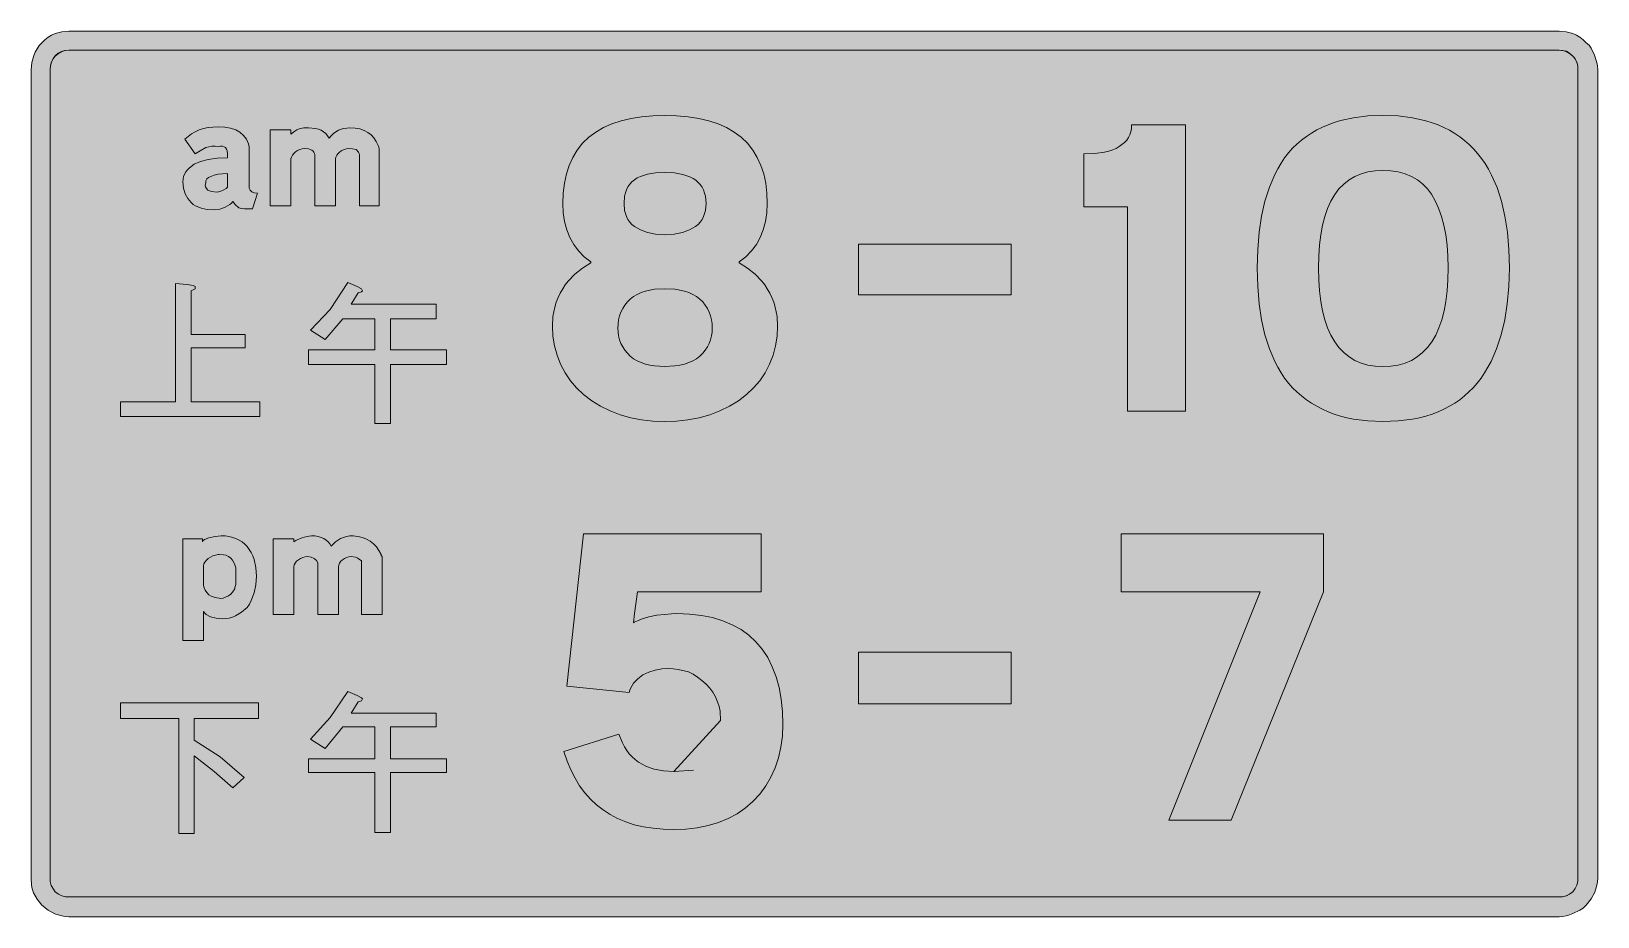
# Model space of a CAD drawing. Header units: metres. Extents: x 58 to 511, y 9 to 265.
import ezdxf

# ---------------------------------------------------------------- set-up
doc = ezdxf.new("R2010")
doc.units = ezdxf.units.M
for name, color, linetype, true_color in [('FILL_BLACK_000000', 7, 'Continuous', 0x000000), ('FILL_WHITE_FFFFFF', 7, 'Continuous', 0xffffff), ('STROKE_BLACK_000000', 7, 'Continuous', 0x000000)]:
    doc.layers.add(name, color=color, linetype=linetype, true_color=true_color)

msp = doc.modelspace()

# ---------------------------------------------------------------- hatches: boundary and pattern name
at = {"layer": 'FILL_BLACK_000000', "true_color": 0x000000}
h = msp.add_hatch(color=7, dxfattribs=at)
h.dxf.hatch_style = 1
h.paths.add_polyline_path([(501.84, 264.65), (503.79, 264.24), (504.86, 263.73), (505.85, 263.11), (506.79, 262.38), (507.69, 261.54), (508.49, 260.81), (509.11, 259.96), (510.09, 257.94), (510.77, 255.84), (510.93, 254.82), (510.99, 253.74), (510.99, 20.04), (510.93, 19.03), (510.77, 18.02), (510.5, 17.02), (510.13, 16.03), (509.09, 14.09), (507.69, 12.24), (506.79, 11.44), (505.85, 10.81), (503.79, 9.84), (502.84, 9.45), (501.84, 9.16), (500.84, 9), (499.89, 8.94), (69.09, 8.94), (68.08, 9), (67.07, 9.16), (66.07, 9.43), (65.08, 9.8), (63.14, 10.84), (61.29, 12.24), (59.98, 14.04), (58.89, 15.84), (58.54, 16.96), (58.36, 18.05), (58.29, 20.04), (58.29, 253.74), (58.46, 255.8), (59, 257.86), (59.42, 258.86), (59.94, 259.81), (60.56, 260.71), (61.29, 261.54), (62.19, 262.38), (63.13, 263.11), (64.12, 263.73), (65.19, 264.24), (67.14, 264.65), (69.09, 264.84), (499.89, 264.84), (501.84, 264.65)])
h.paths.add_polyline_path([(66.98, 259.01), (66.06, 258.51), (65.26, 257.83), (64.61, 256.99), (64.11, 256.02), (63.8, 254.93), (63.69, 253.74), (63.69, 20.04), (63.73, 19.1), (63.99, 17.94), (65.19, 16.14), (66.14, 15.4), (67.14, 14.94), (68.14, 14.71), (69.09, 14.64), (499.89, 14.64), (500.84, 14.71), (501.84, 14.94), (502.84, 15.4), (503.79, 16.14), (504.53, 17.09), (504.99, 18.09), (505.22, 19.09), (505.29, 20.04), (505.29, 253.74), (505.22, 254.86), (504.99, 255.91), (504.53, 256.86), (503.79, 257.64), (502.84, 258.43), (501.84, 258.99), (500.84, 259.33), (499.89, 259.44), (69.09, 259.44), (68, 259.33), (66.98, 259.01)], flags=16)
h = msp.add_hatch(color=7, dxfattribs=at)
h.dxf.hatch_style = 1
h.paths.add_polyline_path([(231.51, 153.16), (228.46, 154.03), (225.56, 155.13), (222.81, 156.47), (220.25, 158.04), (217.89, 159.84), (215.87, 161.75), (214.08, 163.86), (212.54, 166.16), (211.25, 168.61), (210.23, 171.21), (209.49, 173.93), (209.04, 176.75), (208.89, 179.64), (209.06, 182.38), (209.6, 185.15), (210.02, 186.52), (210.54, 187.87), (211.16, 189.18), (211.89, 190.44), (212.62, 191.55), (213.45, 192.62), (215.38, 194.64), (217.59, 196.43), (219.99, 197.94), (219.99, 198.24), (218.09, 199.7), (216.45, 201.37), (215.05, 203.24), (213.92, 205.29), (213.03, 207.51), (212.4, 209.88), (212.02, 212.4), (211.89, 215.04), (212, 218.09), (212.34, 220.95), (212.92, 223.62), (213.73, 226.1), (214.78, 228.4), (216.07, 230.52), (217.6, 232.47), (219.39, 234.24), (221.41, 235.72), (223.66, 237), (226.11, 238.08), (228.77, 238.96), (231.62, 239.65), (234.66, 240.15), (237.89, 240.44), (241.29, 240.54), (244.79, 240.44), (248.09, 240.15), (251.19, 239.65), (254.08, 238.96), (256.76, 238.08), (259.22, 237), (261.47, 235.72), (263.49, 234.24), (265.28, 232.47), (266.81, 230.52), (268.1, 228.4), (269.15, 226.1), (269.96, 223.62), (270.54, 220.95), (270.88, 218.09), (270.99, 215.04), (270.86, 212.4), (270.48, 209.88), (269.85, 207.51), (268.97, 205.29), (267.83, 203.24), (266.43, 201.37), (264.79, 199.7), (262.89, 198.24), (262.89, 197.94), (265.29, 196.43), (267.5, 194.64), (269.43, 192.62), (270.26, 191.55), (270.99, 190.44), (271.72, 189.18), (272.34, 187.87), (272.86, 186.52), (273.28, 185.15), (273.82, 182.38), (273.99, 179.64), (273.84, 176.75), (273.39, 173.93), (272.65, 171.21), (271.63, 168.61), (270.34, 166.16), (268.8, 163.86), (267.01, 161.75), (264.99, 159.84), (262.63, 158.04), (260.06, 156.47), (257.31, 155.13), (254.38, 154.03), (251.29, 153.16), (248.07, 152.54), (244.73, 152.17), (241.29, 152.04), (237.95, 152.17), (234.68, 152.54), (231.51, 153.16)])
h.paths.add_polyline_path([(235.78, 189.73), (234.55, 189.31), (233.4, 188.79), (232.34, 188.17), (231.39, 187.44), (230.55, 186.61), (229.81, 185.71), (229.2, 184.73), (228.69, 183.69), (228.3, 182.59), (228.01, 181.45), (227.85, 180.26), (227.79, 179.04), (227.85, 177.92), (228.01, 176.8), (228.3, 175.71), (228.69, 174.65), (229.2, 173.63), (229.81, 172.67), (230.55, 171.77), (231.39, 170.94), (232.34, 170.21), (233.4, 169.59), (234.55, 169.07), (235.78, 168.65), (237.08, 168.34), (238.44, 168.11), (241.29, 167.94), (244.32, 168.11), (245.73, 168.34), (247.07, 168.65), (248.32, 169.07), (249.47, 169.59), (250.53, 170.21), (251.49, 170.94), (252.33, 171.77), (253.06, 172.67), (253.68, 173.63), (254.19, 174.65), (254.58, 175.71), (254.87, 176.8), (255.03, 177.92), (255.09, 179.04), (255.03, 180.26), (254.87, 181.45), (254.58, 182.59), (254.19, 183.69), (253.68, 184.73), (253.06, 185.71), (252.33, 186.61), (251.49, 187.44), (250.53, 188.17), (249.47, 188.79), (248.32, 189.31), (247.07, 189.73), (245.73, 190.04), (244.32, 190.27), (241.29, 190.44), (238.44, 190.27), (237.08, 190.04), (235.78, 189.73)], flags=16)
h.paths.add_polyline_path([(252.88, 218.1), (252.55, 218.98), (252.14, 219.79), (251.63, 220.52), (251.03, 221.19), (250.33, 221.79), (249.53, 222.32), (248.65, 222.77), (246.58, 223.48), (244.13, 223.9), (241.29, 224.04), (238.71, 223.92), (236.38, 223.55), (234.33, 222.9), (233.42, 222.46), (232.59, 221.94), (231.86, 221.34), (231.24, 220.65), (230.72, 219.89), (230.3, 219.05), (229.99, 218.15), (229.76, 217.17), (229.59, 215.04), (229.76, 213.08), (229.99, 212.16), (230.3, 211.29), (230.72, 210.48), (231.24, 209.72), (231.86, 209.04), (232.59, 208.44), (234.33, 207.43), (236.38, 206.68), (238.71, 206.2), (241.29, 206.04), (244.05, 206.2), (246.47, 206.68), (248.55, 207.43), (250.29, 208.44), (251.02, 209.04), (251.64, 209.72), (252.16, 210.48), (252.58, 211.29), (252.89, 212.16), (253.12, 213.08), (253.29, 215.04), (253.11, 217.15), (252.88, 218.1)], flags=16)
h = msp.add_hatch(color=7, dxfattribs=at)
h.dxf.hatch_style = 1
h.paths.add_polyline_path([(484.88, 186.09), (484.13, 181.42), (483.09, 177.09), (481.77, 173.1), (480.17, 169.44), (478.31, 166.12), (477.28, 164.59), (476.19, 163.14), (475.03, 161.83), (473.8, 160.6), (472.5, 159.44), (471.12, 158.37), (469.68, 157.38), (468.16, 156.46), (466.57, 155.64), (464.9, 154.89), (463.16, 154.23), (461.35, 153.65), (459.46, 153.16), (457.5, 152.76), (453.35, 152.22), (448.89, 152.04), (444.53, 152.22), (440.45, 152.76), (438.51, 153.16), (436.64, 153.65), (434.84, 154.23), (433.1, 154.89), (431.43, 155.64), (429.83, 156.46), (428.3, 157.38), (426.83, 158.37), (425.42, 159.44), (424.08, 160.6), (422.8, 161.83), (421.59, 163.14), (420.5, 164.59), (419.48, 166.12), (418.53, 167.74), (417.65, 169.44), (416.11, 173.1), (414.84, 177.09), (413.86, 181.42), (413.15, 186.09), (412.73, 191.1), (412.59, 196.44), (412.73, 201.78), (413.15, 206.79), (413.86, 211.46), (414.84, 215.79), (416.11, 219.78), (417.65, 223.44), (418.53, 225.14), (419.48, 226.76), (420.5, 228.29), (421.59, 229.74), (422.8, 231.05), (424.08, 232.27), (425.42, 233.41), (426.83, 234.46), (428.3, 235.44), (429.83, 236.32), (431.43, 237.12), (433.1, 237.84), (434.84, 238.47), (436.64, 239.02), (440.45, 239.86), (444.53, 240.37), (448.89, 240.54), (453.31, 240.37), (457.44, 239.85), (461.29, 238.99), (463.11, 238.43), (464.86, 237.78), (466.54, 237.05), (468.15, 236.23), (469.68, 235.33), (471.15, 234.34), (472.54, 233.26), (473.87, 232.1), (475.12, 230.85), (476.3, 229.51), (477.41, 228.09), (478.45, 226.59), (479.42, 224.99), (480.32, 223.31), (481.9, 219.7), (483.19, 215.73), (484.19, 211.43), (484.91, 206.78), (485.35, 201.78), (485.49, 196.44), (485.34, 191.1), (484.88, 186.09)])
h.paths.add_polyline_path([(467.46, 203.02), (467.06, 206), (466.52, 208.78), (465.83, 211.34), (465.01, 213.69), (464.06, 215.83), (462.99, 217.74), (461.78, 219.33), (460.41, 220.72), (458.87, 221.9), (457.18, 222.88), (455.33, 223.64), (453.33, 224.19), (451.18, 224.53), (448.89, 224.64), (446.65, 224.53), (444.56, 224.2), (442.61, 223.66), (440.79, 222.89), (439.13, 221.91), (437.6, 220.7), (436.22, 219.27), (434.98, 217.63), (433.88, 215.76), (432.93, 213.67), (432.13, 211.36), (431.47, 208.82), (430.95, 206.06), (430.58, 203.08), (430.36, 199.87), (430.29, 196.44), (430.36, 193.01), (430.58, 189.79), (430.95, 186.79), (431.47, 184.01), (432.13, 181.46), (432.93, 179.12), (433.88, 177), (434.98, 175.1), (436.22, 173.43), (437.6, 171.97), (439.13, 170.74), (440.79, 169.74), (442.61, 168.95), (444.56, 168.39), (446.65, 168.05), (448.89, 167.94), (451.18, 168.05), (453.32, 168.39), (455.31, 168.95), (457.16, 169.74), (458.86, 170.74), (460.41, 171.97), (461.81, 173.43), (463.06, 175.1), (464.17, 177), (465.13, 179.12), (465.94, 181.46), (466.61, 184.01), (467.13, 186.79), (467.49, 189.79), (467.72, 193.01), (467.79, 196.44), (467.71, 199.83), (467.46, 203.02)], flags=16)
h = msp.add_hatch(color=7, dxfattribs=at)
h.dxf.hatch_style = 1
h.paths.add_polyline_path([(119.9, 213.58), (119.03, 213.67), (118.29, 213.84), (117.16, 214.74), (116.49, 215.64), (116.17, 215.19), (115.69, 214.76), (114.35, 213.99), (112.74, 213.45), (111.09, 213.24), (109.13, 213.36), (107.34, 213.73), (105.77, 214.38), (105.09, 214.82), (104.49, 215.34), (103.48, 216.53), (102.73, 217.89), (102.25, 219.47), (102.09, 221.34), (102.15, 222.11), (102.31, 222.85), (102.58, 223.56), (102.95, 224.23), (103.42, 224.85), (103.99, 225.43), (105.39, 226.44), (107.19, 227.23), (109.4, 227.79), (112.01, 228.13), (114.99, 228.24), (114.99, 229.44), (114.92, 230.34), (114.74, 230.79), (114.39, 231.24), (114.06, 231.46), (113.56, 231.61), (112.96, 231.66), (112.29, 231.54), (111.39, 231.66), (110.49, 231.61), (108.69, 231.24), (107.08, 230.34), (105.69, 229.44), (102.69, 233.64), (103.62, 234.48), (104.61, 235.21), (105.67, 235.83), (106.82, 236.34), (108.04, 236.73), (109.36, 237.01), (110.77, 237.18), (112.29, 237.24), (114.2, 237.13), (115.89, 236.83), (117.35, 236.35), (118.59, 235.74), (119.64, 234.77), (120.5, 233.64), (121.08, 232.28), (121.24, 231.5), (121.29, 230.64), (121.29, 219.54), (121.58, 218.93), (122.04, 218.45), (122.72, 218.15), (123.69, 218.04), (122.19, 213.54), (119.9, 213.58)])
h.paths.add_polyline_path([(108.65, 219.88), (108.9, 219.39), (109.29, 218.94), (110.41, 218.53), (111.99, 218.34), (113.05, 218.62), (113.94, 218.98), (114.61, 219.39), (114.99, 219.84), (114.99, 223.74), (113.52, 223.68), (112.25, 223.51), (111.15, 223.23), (110.19, 222.84), (109.45, 222.56), (108.99, 222.16), (108.76, 221.66), (108.69, 221.04), (108.57, 220.42), (108.65, 219.88)], flags=16)
h = msp.add_hatch(color=7, dxfattribs=at)
h.dxf.hatch_style = 1
h.paths.add_polyline_path([(149.41, 230.87), (148.72, 230.68), (148.07, 230.39), (147.47, 230), (146.95, 229.55), (146.55, 229.04), (146.28, 228.5), (146.19, 227.94), (146.19, 214.44), (140.19, 214.44), (140.19, 229.14), (140.13, 229.56), (139.97, 229.93), (139.72, 230.24), (139.36, 230.49), (138.42, 230.83), (137.19, 230.94), (136.52, 230.87), (135.86, 230.68), (135.24, 230.39), (134.68, 230), (134.18, 229.55), (133.77, 229.04), (133.47, 228.5), (133.29, 227.94), (133.29, 214.44), (127.29, 214.44), (127.29, 236.34), (133.29, 236.34), (133.29, 235.14), (134.49, 236), (135.06, 236.36), (135.69, 236.64), (137.04, 236.9), (138.39, 236.94), (140.42, 236.77), (141.29, 236.54), (142.06, 236.23), (142.76, 235.81), (143.37, 235.29), (143.91, 234.67), (144.39, 233.94), (144.98, 234.67), (145.62, 235.29), (146.31, 235.81), (147.05, 236.23), (147.83, 236.54), (148.65, 236.77), (150.39, 236.94), (151.89, 236.86), (153.26, 236.61), (154.48, 236.2), (155.56, 235.63), (156.51, 234.9), (157.31, 234.03), (157.97, 233.01), (158.49, 231.84), (158.75, 231.39), (158.79, 230.94), (158.79, 230.34), (158.79, 230.04), (158.79, 214.44), (153.09, 214.44), (153.09, 229.14), (153.03, 229.54), (152.86, 229.89), (152.19, 230.64), (151.14, 230.9), (150.09, 230.94), (149.41, 230.87)])
h = msp.add_hatch(color=7, dxfattribs=at)
h.dxf.hatch_style = 1
h.paths.add_polyline_path([(391.89, 155.04), (375.09, 155.04), (375.09, 214.14), (362.49, 214.14), (362.49, 229.44), (365.69, 229.56), (368.49, 229.93), (369.73, 230.22), (370.84, 230.58), (371.83, 231.02), (372.69, 231.54), (374.27, 232.74), (374.88, 233.4), (375.39, 234.13), (375.78, 234.92), (376.06, 235.8), (376.23, 236.77), (376.29, 237.84), (391.89, 237.84), (391.89, 155.04)])
h = msp.add_hatch(color=7, dxfattribs=at)
h.dxf.hatch_style = 1
h.paths.add_polyline_path([(341.49, 203.34), (341.49, 188.64), (297.39, 188.64), (297.39, 203.34), (341.49, 203.34)])
h = msp.add_hatch(color=7, dxfattribs=at)
h.dxf.hatch_style = 1
h.paths.add_polyline_path([(105.09, 191.34), (105.69, 191.04), (105.69, 190.44), (104.49, 189.84), (104.49, 177.24), (120.09, 177.24), (120.09, 173.34), (104.49, 173.34), (104.49, 157.74), (124.29, 157.74), (124.29, 153.54), (84.09, 153.54), (84.09, 157.74), (99.99, 157.74), (99.99, 191.94), (103.29, 191.64), (105.09, 191.34)])
h = msp.add_hatch(color=7, dxfattribs=at)
h.dxf.hatch_style = 1
h.paths.add_polyline_path([(144.69, 184.44), (149.79, 192.24), (152.49, 191.04), (153.69, 190.44), (153.99, 189.84), (153.69, 189.54), (152.79, 189.24), (150.69, 185.94), (175.29, 185.94), (175.29, 181.74), (162.09, 181.74), (162.09, 172.74), (178.29, 172.74), (178.29, 168.54), (162.09, 168.54), (162.09, 151.44), (157.59, 151.44), (157.59, 168.54), (138.39, 168.54), (138.39, 172.74), (157.59, 172.74), (157.59, 181.74), (148.29, 181.74), (143.19, 175.74), (138.99, 178.44), (144.69, 184.44)])
h = msp.add_hatch(color=7, dxfattribs=at)
h.dxf.hatch_style = 1
h.paths.add_polyline_path([(122.72, 102.5), (121.87, 100.29), (121.32, 99.28), (120.69, 98.34), (119.06, 96.94), (117.31, 95.9), (116.4, 95.53), (115.46, 95.26), (114.49, 95.1), (113.49, 95.04), (111.72, 95.2), (110.11, 95.64), (108.85, 96.31), (108.4, 96.71), (108.09, 97.14), (108.09, 88.74), (102.09, 88.74), (102.09, 118.14), (107.79, 118.14), (107.79, 117.24), (107.94, 117.64), (108.35, 117.95), (109.59, 118.44), (111.39, 118.85), (113.19, 119.04), (114.34, 118.99), (115.44, 118.83), (116.47, 118.58), (117.44, 118.22), (118.35, 117.78), (119.19, 117.24), (119.96, 116.61), (120.65, 115.89), (121.28, 115.09), (121.82, 114.21), (122.29, 113.24), (122.68, 112.21), (123.21, 109.91), (123.39, 107.34), (123.22, 104.88), (122.72, 102.5)])
h.paths.add_polyline_path([(113.71, 101), (115.29, 101.64), (115.91, 102.14), (116.42, 102.69), (117.09, 103.74), (117.09, 104.04), (117.39, 104.94), (117.39, 109.44), (117.39, 109.74), (117.09, 110.64), (116.81, 111.31), (116.42, 111.95), (115.91, 112.54), (115.29, 113.04), (114.57, 113.39), (113.83, 113.56), (112.59, 113.64), (112.29, 113.64), (111.51, 113.47), (110.75, 113.21), (109.4, 112.44), (108.87, 111.96), (108.45, 111.45), (108.18, 110.9), (108.09, 110.34), (108.09, 104.64), (108.2, 103.96), (108.5, 103.29), (108.98, 102.61), (109.59, 101.94), (110.31, 101.55), (111.09, 101.26), (111.87, 101.1), (112.59, 101.04), (113.1, 100.92), (113.71, 101)], flags=16)
h = msp.add_hatch(color=7, dxfattribs=at)
h.dxf.hatch_style = 1
h.paths.add_polyline_path([(150.02, 112.97), (149.37, 112.78), (148.76, 112.49), (148.21, 112.1), (147.75, 111.65), (147.4, 111.14), (147.17, 110.6), (147.09, 110.04), (147.09, 109.74), (147.09, 96.24), (141.09, 96.24), (141.09, 111.24), (140.71, 111.9), (140.04, 112.48), (139.15, 112.89), (138.09, 113.04), (137.41, 112.97), (136.72, 112.78), (136.06, 112.49), (135.47, 112.1), (134.95, 111.65), (134.55, 111.14), (134.28, 110.6), (134.19, 110.04), (134.19, 109.74), (134.19, 96.24), (128.19, 96.24), (128.19, 118.14), (134.19, 118.14), (134.19, 117.24), (134.69, 117.64), (135.28, 117.95), (136.59, 118.44), (137.94, 118.85), (139.29, 119.04), (140.27, 118.98), (141.19, 118.82), (142.04, 118.57), (142.81, 118.21), (143.5, 117.78), (144.1, 117.27), (144.6, 116.69), (144.99, 116.04), (146.23, 117.27), (147.69, 118.21), (148.51, 118.57), (149.38, 118.82), (150.31, 118.98), (151.29, 119.04), (152.7, 118.86), (153.99, 118.53), (155.17, 118.07), (156.24, 117.46), (157.2, 116.72), (158.04, 115.83), (158.77, 114.81), (159.39, 113.64), (159.43, 113.34), (159.69, 113.04), (159.69, 112.14), (159.69, 111.84), (159.69, 96.24), (153.69, 96.24), (153.69, 110.94), (153.69, 111.84), (152.79, 112.44), (152.46, 112.66), (151.96, 112.85), (150.69, 113.04), (150.02, 112.97)])
h = msp.add_hatch(color=7, dxfattribs=at)
h.dxf.hatch_style = 1
h.paths.add_polyline_path([(257.49, 65.64), (257.38, 68.34), (257.11, 69.69), (256.59, 71.04), (256.03, 72.51), (255.28, 73.81), (254.35, 75.01), (253.29, 76.14), (252.11, 77.21), (250.85, 78.16), (249.54, 79.01), (248.19, 79.74), (245.23, 80.41), (243.84, 80.58), (242.49, 80.64), (240.52, 80.53), (238.63, 80.19), (236.79, 79.63), (234.99, 78.84), (233.54, 77.66), (232.36, 76.4), (231.53, 75.09), (231.26, 74.41), (231.09, 73.74), (213.09, 75.54), (217.89, 119.64), (269.19, 119.64), (269.19, 102.84), (233.49, 102.84), (232.59, 96.54), (232.29, 93.84), (232.55, 94.03), (233.49, 94.44), (234.8, 95.04), (236.79, 95.64), (239.04, 96.05), (241.29, 96.24), (243.31, 96.5), (244.89, 96.54), (248.55, 96.41), (251.98, 96.02), (255.18, 95.38), (258.15, 94.48), (260.89, 93.32), (263.41, 91.92), (265.68, 90.27), (267.73, 88.36), (269.54, 86.22), (271.11, 83.83), (272.44, 81.19), (273.54, 78.31), (274.39, 75.2), (275, 71.85), (275.37, 68.26), (275.49, 64.44), (275.35, 61.12), (274.93, 57.93), (274.24, 54.88), (273.28, 51.99), (272.05, 49.26), (270.55, 46.72), (268.8, 44.38), (266.79, 42.24), (264.64, 40.34), (262.26, 38.7), (259.66, 37.3), (256.85, 36.16), (253.87, 35.28), (250.72, 34.65), (247.42, 34.27), (243.99, 34.14), (240.91, 34.22), (237.98, 34.48), (235.19, 34.92), (232.55, 35.53), (230.07, 36.32), (227.75, 37.3), (225.59, 38.48), (223.59, 39.84), (221.65, 41.29), (219.87, 42.93), (218.24, 44.76), (216.76, 46.78), (215.43, 48.98), (214.22, 51.36), (213.15, 53.91), (212.19, 56.64), (228.09, 61.74), (229.11, 59.21), (229.71, 58.07), (230.38, 57.01), (231.12, 56.04), (231.93, 55.16), (232.82, 54.36), (233.79, 53.64), (234.83, 53.01), (235.93, 52.46), (237.1, 51.99), (238.33, 51.61), (241, 51.11), (243.99, 50.94), (257.49, 65.64)])
h = msp.add_hatch(color=7, dxfattribs=at)
h.dxf.hatch_style = 1
h.paths.add_polyline_path([(413.49, 102.84), (373.29, 102.84), (373.29, 119.64), (431.79, 119.64), (431.79, 102.84), (405.09, 36.84), (387.09, 36.84), (413.49, 102.84)])
h = msp.add_hatch(color=7, dxfattribs=at)
h.dxf.hatch_style = 1
h.paths.add_polyline_path([(297.39, 85.44), (341.49, 85.44), (341.49, 70.44), (297.39, 70.44), (297.39, 85.44)])
h = msp.add_hatch(color=7, dxfattribs=at)
h.dxf.hatch_style = 1
h.paths.add_polyline_path([(144.69, 66.54), (149.79, 74.04), (152.49, 72.84), (153.69, 72.24), (153.99, 71.94), (153.69, 71.34), (152.79, 71.04), (150.69, 67.74), (175.29, 67.74), (175.29, 63.84), (162.09, 63.84), (162.09, 54.54), (178.29, 54.54), (178.29, 50.64), (162.09, 50.64), (162.09, 33.24), (157.59, 33.24), (157.59, 50.64), (138.39, 50.64), (138.39, 54.54), (157.59, 54.54), (157.59, 63.84), (148.29, 63.84), (143.19, 57.54), (138.99, 60.24), (144.69, 66.54)])
h = msp.add_hatch(color=7, dxfattribs=at)
h.dxf.hatch_style = 1
h.paths.add_polyline_path([(123.99, 70.74), (123.99, 66.24), (105.39, 66.24), (105.39, 59.94), (112.89, 55.14), (119.79, 49.14), (116.49, 46.14), (111.09, 50.94), (105.39, 55.44), (105.39, 32.94), (100.89, 32.94), (100.89, 66.24), (84.09, 66.24), (84.09, 70.74), (123.99, 70.74)])
at = {"layer": 'FILL_WHITE_FFFFFF', "true_color": 0xffffff}
h = msp.add_hatch(color=7, dxfattribs=at)
h.dxf.hatch_style = 1
h.paths.add_polyline_path([(499.89, 259.44), (501.99, 259.14), (502.89, 258.5), (503.79, 257.64), (504.19, 257.32), (504.5, 256.85), (504.99, 255.84), (505.25, 254.9), (505.29, 253.74), (505.29, 20.04), (505.22, 19.09), (504.99, 18.09), (504.53, 17.09), (503.79, 16.14), (502.89, 15.43), (501.99, 14.94), (500.83, 14.68), (499.89, 14.64), (69.09, 14.64), (68.14, 14.71), (67.14, 14.94), (66.14, 15.4), (65.19, 16.14), (63.99, 17.94), (63.73, 19.1), (63.69, 20.04), (63.69, 253.74), (63.8, 254.86), (64.1, 255.91), (64.58, 256.86), (65.19, 257.64), (66.14, 258.43), (67.14, 258.99), (68.14, 259.33), (69.09, 259.44), (499.89, 259.44)])

# ---------------------------------------------------------------- linework, layer by layer
at = {"layer": 'FILL_BLACK_000000', "lineweight": 0, "true_color": 0x000000}
for points in [[(501.84, 264.65), (503.79, 264.24), (504.86, 263.73), (505.85, 263.11), (506.79, 262.38), (507.69, 261.54), (508.49, 260.81), (509.11, 259.96), (510.09, 257.94), (510.77, 255.84), (510.93, 254.82), (510.99, 253.74), (510.99, 20.04), (510.93, 19.03), (510.77, 18.02), (510.5, 17.02), (510.13, 16.03), (509.09, 14.09), (507.69, 12.24), (506.79, 11.44), (505.85, 10.81), (503.79, 9.84), (502.84, 9.45), (501.84, 9.16), (500.84, 9), (499.89, 8.94), (69.09, 8.94), (68.08, 9), (67.07, 9.16), (66.07, 9.43), (65.08, 9.8), (63.14, 10.84), (61.29, 12.24), (59.98, 14.04), (58.89, 15.84), (58.54, 16.96), (58.36, 18.05), (58.29, 20.04), (58.29, 253.74), (58.46, 255.8), (59, 257.86), (59.42, 258.86), (59.94, 259.81), (60.56, 260.71), (61.29, 261.54), (62.19, 262.38), (63.13, 263.11), (64.12, 263.73), (65.19, 264.24), (67.14, 264.65), (69.09, 264.84), (499.89, 264.84)], [(66.98, 259.01), (66.06, 258.51), (65.26, 257.83), (64.61, 256.99), (64.11, 256.02), (63.8, 254.93), (63.69, 253.74), (63.69, 20.04), (63.73, 19.1), (63.99, 17.94), (65.19, 16.14), (66.14, 15.4), (67.14, 14.94), (68.14, 14.71), (69.09, 14.64), (499.89, 14.64), (500.84, 14.71), (501.84, 14.94), (502.84, 15.4), (503.79, 16.14), (504.53, 17.09), (504.99, 18.09), (505.22, 19.09), (505.29, 20.04), (505.29, 253.74), (505.22, 254.86), (504.99, 255.91), (504.53, 256.86), (503.79, 257.64), (502.84, 258.43), (501.84, 258.99), (500.84, 259.33), (499.89, 259.44), (69.09, 259.44), (68, 259.33)], [(231.51, 153.16), (228.46, 154.03), (225.56, 155.13), (222.81, 156.47), (220.25, 158.04), (217.89, 159.84), (215.87, 161.75), (214.08, 163.86), (212.54, 166.16), (211.25, 168.61), (210.23, 171.21), (209.49, 173.93), (209.04, 176.75), (208.89, 179.64), (209.06, 182.38), (209.6, 185.15), (210.02, 186.52), (210.54, 187.87), (211.16, 189.18), (211.89, 190.44), (212.62, 191.55), (213.45, 192.62), (215.38, 194.64), (217.59, 196.43), (219.99, 197.94), (219.99, 198.24), (218.09, 199.7), (216.45, 201.37), (215.05, 203.24), (213.92, 205.29), (213.03, 207.51), (212.4, 209.88), (212.02, 212.4), (211.89, 215.04), (212, 218.09), (212.34, 220.95), (212.92, 223.62), (213.73, 226.1), (214.78, 228.4), (216.07, 230.52), (217.6, 232.47), (219.39, 234.24), (221.41, 235.72), (223.66, 237), (226.11, 238.08), (228.77, 238.96), (231.62, 239.65), (234.66, 240.15), (237.89, 240.44), (241.29, 240.54), (244.79, 240.44), (248.09, 240.15), (251.19, 239.65), (254.08, 238.96), (256.76, 238.08), (259.22, 237), (261.47, 235.72), (263.49, 234.24), (265.28, 232.47), (266.81, 230.52), (268.1, 228.4), (269.15, 226.1), (269.96, 223.62), (270.54, 220.95), (270.88, 218.09), (270.99, 215.04), (270.86, 212.4), (270.48, 209.88), (269.85, 207.51), (268.97, 205.29), (267.83, 203.24), (266.43, 201.37), (264.79, 199.7), (262.89, 198.24), (262.89, 197.94), (265.29, 196.43), (267.5, 194.64), (269.43, 192.62), (270.26, 191.55), (270.99, 190.44), (271.72, 189.18), (272.34, 187.87), (272.86, 186.52), (273.28, 185.15), (273.82, 182.38), (273.99, 179.64), (273.84, 176.75), (273.39, 173.93), (272.65, 171.21), (271.63, 168.61), (270.34, 166.16), (268.8, 163.86), (267.01, 161.75), (264.99, 159.84), (262.63, 158.04), (260.06, 156.47), (257.31, 155.13), (254.38, 154.03), (251.29, 153.16), (248.07, 152.54), (244.73, 152.17), (241.29, 152.04), (237.95, 152.17), (234.68, 152.54)], [(484.88, 186.09), (484.13, 181.42), (483.09, 177.09), (481.77, 173.1), (480.17, 169.44), (478.31, 166.12), (477.28, 164.59), (476.19, 163.14), (475.03, 161.83), (473.8, 160.6), (472.5, 159.44), (471.12, 158.37), (469.68, 157.38), (468.16, 156.46), (466.57, 155.64), (464.9, 154.89), (463.16, 154.23), (461.35, 153.65), (459.46, 153.16), (457.5, 152.76), (453.35, 152.22), (448.89, 152.04), (444.53, 152.22), (440.45, 152.76), (438.51, 153.16), (436.64, 153.65), (434.84, 154.23), (433.1, 154.89), (431.43, 155.64), (429.83, 156.46), (428.3, 157.38), (426.83, 158.37), (425.42, 159.44), (424.08, 160.6), (422.8, 161.83), (421.59, 163.14), (420.5, 164.59), (419.48, 166.12), (418.53, 167.74), (417.65, 169.44), (416.11, 173.1), (414.84, 177.09), (413.86, 181.42), (413.15, 186.09), (412.73, 191.1), (412.59, 196.44), (412.73, 201.78), (413.15, 206.79), (413.86, 211.46), (414.84, 215.79), (416.11, 219.78), (417.65, 223.44), (418.53, 225.14), (419.48, 226.76), (420.5, 228.29), (421.59, 229.74), (422.8, 231.05), (424.08, 232.27), (425.42, 233.41), (426.83, 234.46), (428.3, 235.44), (429.83, 236.32), (431.43, 237.12), (433.1, 237.84), (434.84, 238.47), (436.64, 239.02), (440.45, 239.86), (444.53, 240.37), (448.89, 240.54), (453.31, 240.37), (457.44, 239.85), (461.29, 238.99), (463.11, 238.43), (464.86, 237.78), (466.54, 237.05), (468.15, 236.23), (469.68, 235.33), (471.15, 234.34), (472.54, 233.26), (473.87, 232.1), (475.12, 230.85), (476.3, 229.51), (477.41, 228.09), (478.45, 226.59), (479.42, 224.99), (480.32, 223.31), (481.9, 219.7), (483.19, 215.73), (484.19, 211.43), (484.91, 206.78), (485.35, 201.78), (485.49, 196.44), (485.34, 191.1)], [(119.9, 213.58), (119.03, 213.67), (118.29, 213.84), (117.16, 214.74), (116.49, 215.64), (116.17, 215.19), (115.69, 214.76), (114.35, 213.99), (112.74, 213.45), (111.09, 213.24), (109.13, 213.36), (107.34, 213.73), (105.77, 214.38), (105.09, 214.82), (104.49, 215.34), (103.48, 216.53), (102.73, 217.89), (102.25, 219.47), (102.09, 221.34), (102.15, 222.11), (102.31, 222.85), (102.58, 223.56), (102.95, 224.23), (103.42, 224.85), (103.99, 225.43), (105.39, 226.44), (107.19, 227.23), (109.4, 227.79), (112.01, 228.13), (114.99, 228.24), (114.99, 229.44), (114.92, 230.34), (114.74, 230.79), (114.39, 231.24), (114.06, 231.46), (113.56, 231.61), (112.96, 231.66), (112.29, 231.54), (111.39, 231.66), (110.49, 231.61), (108.69, 231.24), (107.08, 230.34), (105.69, 229.44), (102.69, 233.64), (103.62, 234.48), (104.61, 235.21), (105.67, 235.83), (106.82, 236.34), (108.04, 236.73), (109.36, 237.01), (110.77, 237.18), (112.29, 237.24), (114.2, 237.13), (115.89, 236.83), (117.35, 236.35), (118.59, 235.74), (119.64, 234.77), (120.5, 233.64), (121.08, 232.28), (121.24, 231.5), (121.29, 230.64), (121.29, 219.54), (121.58, 218.93), (122.04, 218.45), (122.72, 218.15), (123.69, 218.04), (122.19, 213.54)], [(149.41, 230.87), (148.72, 230.68), (148.07, 230.39), (147.47, 230), (146.95, 229.55), (146.55, 229.04), (146.28, 228.5), (146.19, 227.94), (146.19, 214.44), (140.19, 214.44), (140.19, 229.14), (140.13, 229.56), (139.97, 229.93), (139.72, 230.24), (139.36, 230.49), (138.42, 230.83), (137.19, 230.94), (136.52, 230.87), (135.86, 230.68), (135.24, 230.39), (134.68, 230), (134.18, 229.55), (133.77, 229.04), (133.47, 228.5), (133.29, 227.94), (133.29, 214.44), (127.29, 214.44), (127.29, 236.34), (133.29, 236.34), (133.29, 235.14), (134.49, 236), (135.06, 236.36), (135.69, 236.64), (137.04, 236.9), (138.39, 236.94), (140.42, 236.77), (141.29, 236.54), (142.06, 236.23), (142.76, 235.81), (143.37, 235.29), (143.91, 234.67), (144.39, 233.94), (144.98, 234.67), (145.62, 235.29), (146.31, 235.81), (147.05, 236.23), (147.83, 236.54), (148.65, 236.77), (150.39, 236.94), (151.89, 236.86), (153.26, 236.61), (154.48, 236.2), (155.56, 235.63), (156.51, 234.9), (157.31, 234.03), (157.97, 233.01), (158.49, 231.84), (158.75, 231.39), (158.79, 230.94), (158.79, 230.34), (158.79, 230.04), (158.79, 214.44), (153.09, 214.44), (153.09, 229.14), (153.03, 229.54), (152.86, 229.89), (152.19, 230.64), (151.14, 230.9), (150.09, 230.94)], [(391.89, 155.04), (375.09, 155.04), (375.09, 214.14), (362.49, 214.14), (362.49, 229.44), (365.69, 229.56), (368.49, 229.93), (369.73, 230.22), (370.84, 230.58), (371.83, 231.02), (372.69, 231.54), (374.27, 232.74), (374.88, 233.4), (375.39, 234.13), (375.78, 234.92), (376.06, 235.8), (376.23, 236.77), (376.29, 237.84), (391.89, 237.84)], [(108.65, 219.88), (108.9, 219.39), (109.29, 218.94), (110.41, 218.53), (111.99, 218.34), (113.05, 218.62), (113.94, 218.98), (114.61, 219.39), (114.99, 219.84), (114.99, 223.74), (113.52, 223.68), (112.25, 223.51), (111.15, 223.23), (110.19, 222.84), (109.45, 222.56), (108.99, 222.16), (108.76, 221.66), (108.69, 221.04), (108.57, 220.42)], [(252.88, 218.1), (252.55, 218.98), (252.14, 219.79), (251.63, 220.52), (251.03, 221.19), (250.33, 221.79), (249.53, 222.32), (248.65, 222.77), (246.58, 223.48), (244.13, 223.9), (241.29, 224.04), (238.71, 223.92), (236.38, 223.55), (234.33, 222.9), (233.42, 222.46), (232.59, 221.94), (231.86, 221.34), (231.24, 220.65), (230.72, 219.89), (230.3, 219.05), (229.99, 218.15), (229.76, 217.17), (229.59, 215.04), (229.76, 213.08), (229.99, 212.16), (230.3, 211.29), (230.72, 210.48), (231.24, 209.72), (231.86, 209.04), (232.59, 208.44), (234.33, 207.43), (236.38, 206.68), (238.71, 206.2), (241.29, 206.04), (244.05, 206.2), (246.47, 206.68), (248.55, 207.43), (250.29, 208.44), (251.02, 209.04), (251.64, 209.72), (252.16, 210.48), (252.58, 211.29), (252.89, 212.16), (253.12, 213.08), (253.29, 215.04), (253.11, 217.15)], [(467.46, 203.02), (467.06, 206), (466.52, 208.78), (465.83, 211.34), (465.01, 213.69), (464.06, 215.83), (462.99, 217.74), (461.78, 219.33), (460.41, 220.72), (458.87, 221.9), (457.18, 222.88), (455.33, 223.64), (453.33, 224.19), (451.18, 224.53), (448.89, 224.64), (446.65, 224.53), (444.56, 224.2), (442.61, 223.66), (440.79, 222.89), (439.13, 221.91), (437.6, 220.7), (436.22, 219.27), (434.98, 217.63), (433.88, 215.76), (432.93, 213.67), (432.13, 211.36), (431.47, 208.82), (430.95, 206.06), (430.58, 203.08), (430.36, 199.87), (430.29, 196.44), (430.36, 193.01), (430.58, 189.79), (430.95, 186.79), (431.47, 184.01), (432.13, 181.46), (432.93, 179.12), (433.88, 177), (434.98, 175.1), (436.22, 173.43), (437.6, 171.97), (439.13, 170.74), (440.79, 169.74), (442.61, 168.95), (444.56, 168.39), (446.65, 168.05), (448.89, 167.94), (451.18, 168.05), (453.32, 168.39), (455.31, 168.95), (457.16, 169.74), (458.86, 170.74), (460.41, 171.97), (461.81, 173.43), (463.06, 175.1), (464.17, 177), (465.13, 179.12), (465.94, 181.46), (466.61, 184.01), (467.13, 186.79), (467.49, 189.79), (467.72, 193.01), (467.79, 196.44), (467.71, 199.83)], [(341.49, 203.34), (341.49, 188.64), (297.39, 188.64), (297.39, 203.34)], [(105.09, 191.34), (105.69, 191.04), (105.69, 190.44), (104.49, 189.84), (104.49, 177.24), (120.09, 177.24), (120.09, 173.34), (104.49, 173.34), (104.49, 157.74), (124.29, 157.74), (124.29, 153.54), (84.09, 153.54), (84.09, 157.74), (99.99, 157.74), (99.99, 191.94), (103.29, 191.64)], [(144.69, 184.44), (149.79, 192.24), (152.49, 191.04), (153.69, 190.44), (153.99, 189.84), (153.69, 189.54), (152.79, 189.24), (150.69, 185.94), (175.29, 185.94), (175.29, 181.74), (162.09, 181.74), (162.09, 172.74), (178.29, 172.74), (178.29, 168.54), (162.09, 168.54), (162.09, 151.44), (157.59, 151.44), (157.59, 168.54), (138.39, 168.54), (138.39, 172.74), (157.59, 172.74), (157.59, 181.74), (148.29, 181.74), (143.19, 175.74), (138.99, 178.44)], [(235.78, 189.73), (234.55, 189.31), (233.4, 188.79), (232.34, 188.17), (231.39, 187.44), (230.55, 186.61), (229.81, 185.71), (229.2, 184.73), (228.69, 183.69), (228.3, 182.59), (228.01, 181.45), (227.85, 180.26), (227.79, 179.04), (227.85, 177.92), (228.01, 176.8), (228.3, 175.71), (228.69, 174.65), (229.2, 173.63), (229.81, 172.67), (230.55, 171.77), (231.39, 170.94), (232.34, 170.21), (233.4, 169.59), (234.55, 169.07), (235.78, 168.65), (237.08, 168.34), (238.44, 168.11), (241.29, 167.94), (244.32, 168.11), (245.73, 168.34), (247.07, 168.65), (248.32, 169.07), (249.47, 169.59), (250.53, 170.21), (251.49, 170.94), (252.33, 171.77), (253.06, 172.67), (253.68, 173.63), (254.19, 174.65), (254.58, 175.71), (254.87, 176.8), (255.03, 177.92), (255.09, 179.04), (255.03, 180.26), (254.87, 181.45), (254.58, 182.59), (254.19, 183.69), (253.68, 184.73), (253.06, 185.71), (252.33, 186.61), (251.49, 187.44), (250.53, 188.17), (249.47, 188.79), (248.32, 189.31), (247.07, 189.73), (245.73, 190.04), (244.32, 190.27), (241.29, 190.44), (238.44, 190.27), (237.08, 190.04)], [(122.72, 102.5), (121.87, 100.29), (121.32, 99.28), (120.69, 98.34), (119.06, 96.94), (117.31, 95.9), (116.4, 95.53), (115.46, 95.26), (114.49, 95.1), (113.49, 95.04), (111.72, 95.2), (110.11, 95.64), (108.85, 96.31), (108.4, 96.71), (108.09, 97.14), (108.09, 88.74), (102.09, 88.74), (102.09, 118.14), (107.79, 118.14), (107.79, 117.24), (107.94, 117.64), (108.35, 117.95), (109.59, 118.44), (111.39, 118.85), (113.19, 119.04), (114.34, 118.99), (115.44, 118.83), (116.47, 118.58), (117.44, 118.22), (118.35, 117.78), (119.19, 117.24), (119.96, 116.61), (120.65, 115.89), (121.28, 115.09), (121.82, 114.21), (122.29, 113.24), (122.68, 112.21), (123.21, 109.91), (123.39, 107.34), (123.22, 104.88)], [(150.02, 112.97), (149.37, 112.78), (148.76, 112.49), (148.21, 112.1), (147.75, 111.65), (147.4, 111.14), (147.17, 110.6), (147.09, 110.04), (147.09, 109.74), (147.09, 96.24), (141.09, 96.24), (141.09, 111.24), (140.71, 111.9), (140.04, 112.48), (139.15, 112.89), (138.09, 113.04), (137.41, 112.97), (136.72, 112.78), (136.06, 112.49), (135.47, 112.1), (134.95, 111.65), (134.55, 111.14), (134.28, 110.6), (134.19, 110.04), (134.19, 109.74), (134.19, 96.24), (128.19, 96.24), (128.19, 118.14), (134.19, 118.14), (134.19, 117.24), (134.69, 117.64), (135.28, 117.95), (136.59, 118.44), (137.94, 118.85), (139.29, 119.04), (140.27, 118.98), (141.19, 118.82), (142.04, 118.57), (142.81, 118.21), (143.5, 117.78), (144.1, 117.27), (144.6, 116.69), (144.99, 116.04), (146.23, 117.27), (147.69, 118.21), (148.51, 118.57), (149.38, 118.82), (150.31, 118.98), (151.29, 119.04), (152.7, 118.86), (153.99, 118.53), (155.17, 118.07), (156.24, 117.46), (157.2, 116.72), (158.04, 115.83), (158.77, 114.81), (159.39, 113.64), (159.43, 113.34), (159.69, 113.04), (159.69, 112.14), (159.69, 111.84), (159.69, 96.24), (153.69, 96.24), (153.69, 110.94), (153.69, 111.84), (152.79, 112.44), (152.46, 112.66), (151.96, 112.85), (150.69, 113.04)], [(257.49, 65.64), (257.38, 68.34), (257.11, 69.69), (256.59, 71.04), (256.03, 72.51), (255.28, 73.81), (254.35, 75.01), (253.29, 76.14), (252.11, 77.21), (250.85, 78.16), (249.54, 79.01), (248.19, 79.74), (245.23, 80.41), (243.84, 80.58), (242.49, 80.64), (240.52, 80.53), (238.63, 80.19), (236.79, 79.63), (234.99, 78.84), (233.54, 77.66), (232.36, 76.4), (231.53, 75.09), (231.26, 74.41), (231.09, 73.74), (213.09, 75.54), (217.89, 119.64), (269.19, 119.64), (269.19, 102.84), (233.49, 102.84), (232.59, 96.54), (232.29, 93.84), (232.55, 94.03), (233.49, 94.44), (234.8, 95.04), (236.79, 95.64), (239.04, 96.05), (241.29, 96.24), (243.31, 96.5), (244.89, 96.54), (248.55, 96.41), (251.98, 96.02), (255.18, 95.38), (258.15, 94.48), (260.89, 93.32), (263.41, 91.92), (265.68, 90.27), (267.73, 88.36), (269.54, 86.22), (271.11, 83.83), (272.44, 81.19), (273.54, 78.31), (274.39, 75.2), (275, 71.85), (275.37, 68.26), (275.49, 64.44), (275.35, 61.12), (274.93, 57.93), (274.24, 54.88), (273.28, 51.99), (272.05, 49.26), (270.55, 46.72), (268.8, 44.38), (266.79, 42.24), (264.64, 40.34), (262.26, 38.7), (259.66, 37.3), (256.85, 36.16), (253.87, 35.28), (250.72, 34.65), (247.42, 34.27), (243.99, 34.14), (240.91, 34.22), (237.98, 34.48), (235.19, 34.92), (232.55, 35.53), (230.07, 36.32), (227.75, 37.3), (225.59, 38.48), (223.59, 39.84), (221.65, 41.29), (219.87, 42.93), (218.24, 44.76), (216.76, 46.78), (215.43, 48.98), (214.22, 51.36), (213.15, 53.91), (212.19, 56.64), (228.09, 61.74), (229.11, 59.21), (229.71, 58.07), (230.38, 57.01), (231.12, 56.04), (231.93, 55.16), (232.82, 54.36), (233.79, 53.64), (234.83, 53.01), (235.93, 52.46), (237.1, 51.99), (238.33, 51.61), (241, 51.11), (243.99, 50.94)], [(413.49, 102.84), (373.29, 102.84), (373.29, 119.64), (431.79, 119.64), (431.79, 102.84), (405.09, 36.84), (387.09, 36.84)], [(113.71, 101), (115.29, 101.64), (115.91, 102.14), (116.42, 102.69), (117.09, 103.74), (117.09, 104.04), (117.39, 104.94), (117.39, 109.44), (117.39, 109.74), (117.09, 110.64), (116.81, 111.31), (116.42, 111.95), (115.91, 112.54), (115.29, 113.04), (114.57, 113.39), (113.83, 113.56), (112.59, 113.64), (112.29, 113.64), (111.51, 113.47), (110.75, 113.21), (109.4, 112.44), (108.87, 111.96), (108.45, 111.45), (108.18, 110.9), (108.09, 110.34), (108.09, 104.64), (108.2, 103.96), (108.5, 103.29), (108.98, 102.61), (109.59, 101.94), (110.31, 101.55), (111.09, 101.26), (111.87, 101.1), (112.59, 101.04), (113.1, 100.92)], [(297.39, 85.44), (341.49, 85.44), (341.49, 70.44), (297.39, 70.44)], [(144.69, 66.54), (149.79, 74.04), (152.49, 72.84), (153.69, 72.24), (153.99, 71.94), (153.69, 71.34), (152.79, 71.04), (150.69, 67.74), (175.29, 67.74), (175.29, 63.84), (162.09, 63.84), (162.09, 54.54), (178.29, 54.54), (178.29, 50.64), (162.09, 50.64), (162.09, 33.24), (157.59, 33.24), (157.59, 50.64), (138.39, 50.64), (138.39, 54.54), (157.59, 54.54), (157.59, 63.84), (148.29, 63.84), (143.19, 57.54), (138.99, 60.24)], [(123.99, 70.74), (123.99, 66.24), (105.39, 66.24), (105.39, 59.94), (112.89, 55.14), (119.79, 49.14), (116.49, 46.14), (111.09, 50.94), (105.39, 55.44), (105.39, 32.94), (100.89, 32.94), (100.89, 66.24), (84.09, 66.24), (84.09, 70.74)]]:
    msp.add_lwpolyline(points, close=True, dxfattribs=at)
at = {"layer": 'FILL_WHITE_FFFFFF', "lineweight": 0, "true_color": 0xffffff}
msp.add_lwpolyline([(499.89, 259.44), (501.99, 259.14), (502.89, 258.5), (503.79, 257.64), (504.19, 257.32), (504.5, 256.85), (504.99, 255.84), (505.25, 254.9), (505.29, 253.74), (505.29, 20.04), (505.22, 19.09), (504.99, 18.09), (504.53, 17.09), (503.79, 16.14), (502.89, 15.43), (501.99, 14.94), (500.83, 14.68), (499.89, 14.64), (69.09, 14.64), (68.14, 14.71), (67.14, 14.94), (66.14, 15.4), (65.19, 16.14), (63.99, 17.94), (63.73, 19.1), (63.69, 20.04), (63.69, 253.74), (63.8, 254.86), (64.1, 255.91), (64.58, 256.86), (65.19, 257.64), (66.14, 258.43), (67.14, 258.99), (68.14, 259.33), (69.09, 259.44)], close=True, dxfattribs=at)
at = {"layer": 'STROKE_BLACK_000000', "lineweight": 0, "true_color": 0x000000}
for points in [[(243.99, 50.94), (249.69, 51.24), (243.99, 50.94)], [(243.99, 50.94), (244.29, 50.94)]]:
    msp.add_lwpolyline(points, dxfattribs=at)

doc.saveas('drawing.dxf')
